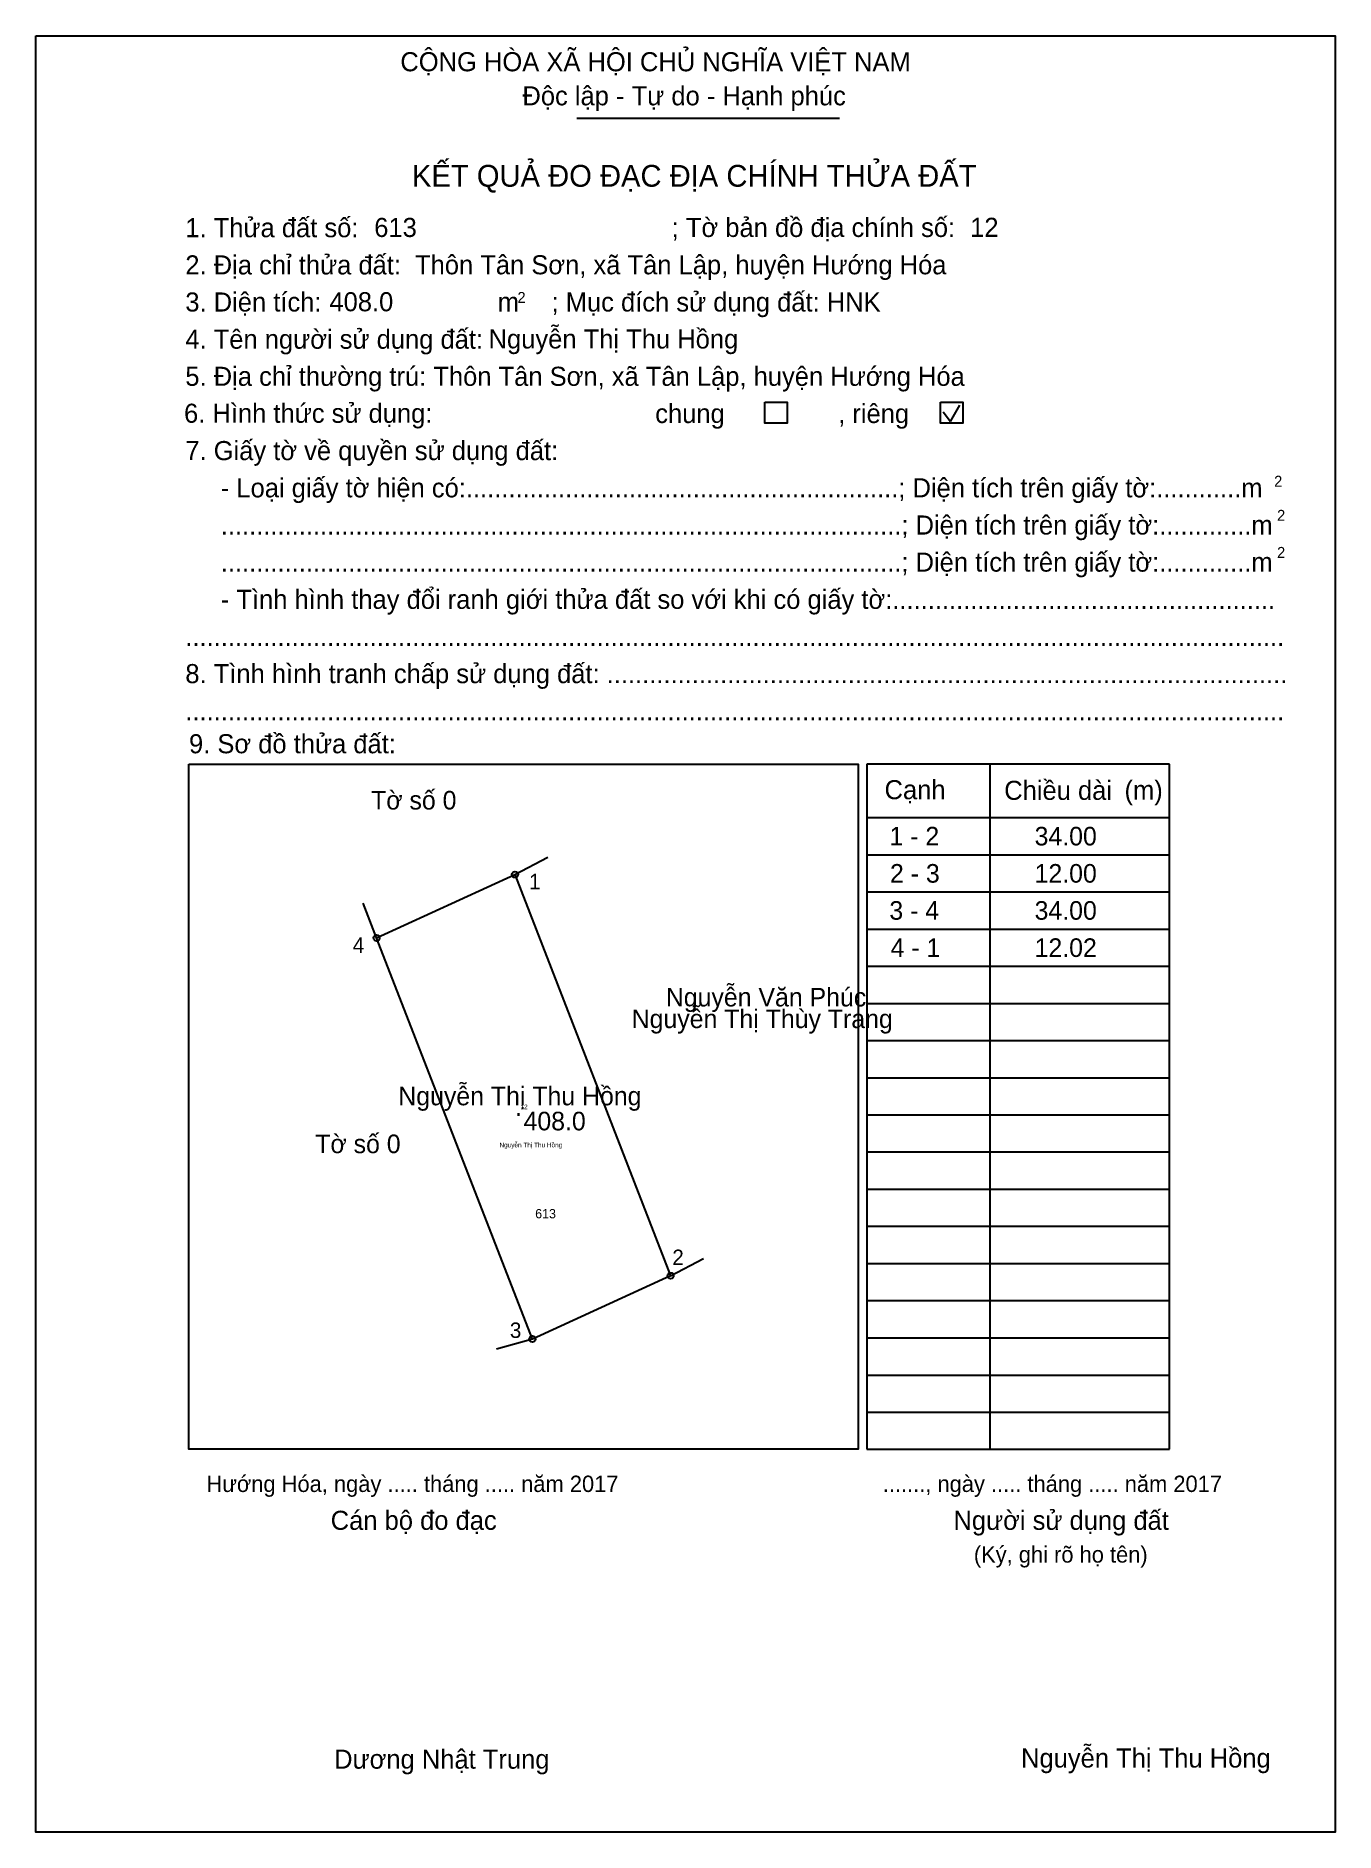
# Model space of a CAD drawing. Extents: x 548099 to 548202, y 1837721 to 1837863.
import ezdxf

# ---------------------------------------------------------------- set-up
doc = ezdxf.new("R2010")
doc.units = 0
for name, color, linetype in [('Level 1', 7, 'Continuous'), ('Level 10', 7, 'Continuous'), ('Level 11', 7, 'Continuous'), ('Level 13', 7, 'Continuous'), ('Level 18', 7, 'Continuous'), ('Level 2', 7, 'Continuous'), ('Level 21', 7, 'Continuous'), ('Level 27', 7, 'Continuous'), ('Level 36', 7, 'Continuous'), ('Level 48', 7, 'Continuous'), ('Level 50', 7, 'Continuous'), ('Level 52', 7, 'Continuous'), ('Level 6', 7, 'Continuous'), ('Level 9', 7, 'Continuous')]:
    doc.layers.add(name, color=color, linetype=linetype)

msp = doc.modelspace()

# ---------------------------------------------------------------- linework, layer by layer
at = {"layer": 'Level 1'}
for p, q in [((548098.94, 1837862.68), (548098.94, 1837862.68)), ((548141.66, 1837856.18), (548162.41, 1837856.18)), ((548170.6, 1837832.98), (548171.18, 1837832.22)), ((548171.18, 1837832.22), (548171.9, 1837833.5)), ((548111.03, 1837805.14), (548111.03, 1837805.14)), ((548188.46, 1837805.16), (548164.55, 1837805.16)), ((548164.55, 1837805.16), (548164.55, 1837751.02)), ((548174.27, 1837805.16), (548174.27, 1837751.02)), ((548188.46, 1837751.02), (548188.46, 1837805.16)), ((548164.55, 1837800.93), (548180.98, 1837800.93)), ((548180.98, 1837800.93), (548188.46, 1837800.93)), ((548164.55, 1837798), (548180.98, 1837798)), ((548180.98, 1837798), (548188.46, 1837798)), ((548164.55, 1837795.06), (548180.98, 1837795.06)), ((548180.98, 1837795.06), (548188.46, 1837795.06)), ((548164.55, 1837792.12), (548180.98, 1837792.12)), ((548180.98, 1837792.12), (548188.46, 1837792.12)), ((548164.55, 1837789.19), (548180.98, 1837789.19)), ((548180.98, 1837789.19), (548188.46, 1837789.19)), ((548164.55, 1837786.25), (548180.98, 1837786.25)), ((548180.98, 1837786.25), (548188.46, 1837786.25)), ((548164.55, 1837783.32), (548180.98, 1837783.32)), ((548180.98, 1837783.32), (548188.46, 1837783.32)), ((548164.55, 1837780.38), (548180.98, 1837780.38)), ((548180.98, 1837780.38), (548188.46, 1837780.38)), ((548164.55, 1837777.44), (548180.98, 1837777.44)), ((548180.98, 1837777.44), (548188.46, 1837777.44)), ((548164.55, 1837774.51), (548180.98, 1837774.51)), ((548180.98, 1837774.51), (548188.46, 1837774.51)), ((548164.55, 1837771.57), (548180.98, 1837771.57)), ((548180.98, 1837771.57), (548188.46, 1837771.57)), ((548164.55, 1837768.64), (548180.98, 1837768.64)), ((548180.98, 1837768.64), (548188.46, 1837768.64)), ((548164.55, 1837765.7), (548180.98, 1837765.7)), ((548180.98, 1837765.7), (548188.46, 1837765.7)), ((548164.55, 1837762.77), (548180.98, 1837762.77)), ((548180.98, 1837762.77), (548188.46, 1837762.77)), ((548164.55, 1837759.83), (548180.98, 1837759.83)), ((548180.98, 1837759.83), (548188.46, 1837759.83)), ((548164.55, 1837756.89), (548180.98, 1837756.89)), ((548180.98, 1837756.89), (548188.46, 1837756.89)), ((548164.55, 1837753.96), (548180.98, 1837753.96)), ((548180.98, 1837753.96), (548188.46, 1837753.96)), ((548188.46, 1837751.02), (548188.46, 1837751.55)), ((548163.87, 1837751.02), (548163.87, 1837751.02)), ((548164.55, 1837751.02), (548188.46, 1837751.02)), ((548201.54, 1837720.78), (548201.54, 1837720.78))]:
    msp.add_line(p, q, dxfattribs=at)
msp.add_lwpolyline([(548111.03, 1837805.14), (548163.87, 1837805.14), (548163.87, 1837751.02), (548111.03, 1837751.02)], close=True, dxfattribs=at)
at = {"layer": 'Level 10'}
msp.add_lwpolyline([(548136.77, 1837796.43), (548149.06, 1837764.73), (548138.15, 1837759.73), (548125.84, 1837791.42)], close=True, dxfattribs=at)
at = {"layer": 'Level 11'}
for centre in [(548136.77, 1837796.43), (548136.77, 1837796.43), (548125.84, 1837791.42), (548149.06, 1837764.73), (548138.15, 1837759.73)]:
    msp.add_circle(centre, 0.245, dxfattribs=at)
at = {"layer": 'Level 2'}
msp.add_lwpolyline([(548098.94, 1837862.68), (548201.54, 1837862.68), (548201.54, 1837720.78), (548098.94, 1837720.78)], close=True, dxfattribs=at)
at = {"layer": 'Level 27'}
for p, q in [((548136.77, 1837796.43), (548139.37, 1837797.79)), ((548125.84, 1837791.42), (548124.78, 1837794.16)), ((548149.06, 1837764.73), (548151.66, 1837766.09)), ((548138.15, 1837759.73), (548135.32, 1837758.93))]:
    msp.add_line(p, q, dxfattribs=at)
at = {"layer": 'Level 50'}
for points in [[(548156.51, 1837833.74), (548158.27, 1837833.74), (548158.27, 1837832.1), (548156.51, 1837832.1)], [(548170.37, 1837833.74), (548172.13, 1837833.74), (548172.13, 1837832.1), (548170.37, 1837832.1)]]:
    msp.add_lwpolyline(points, close=True, dxfattribs=at)

# ---------------------------------------------------------------- texts
at = {"layer": 'Level 1'}
for s, height, p in [('CỘNG HÒA XÃ HỘI CHỦ NGHĨA VIỆT NAM', 1.507, (548127.72, 1837859.89)), ('Độc lập - Tự do - Hạnh phúc', 1.507, (548137.36, 1837857.2)), ('KẾT QUẢ ĐO ĐẠC ĐỊA CHÍNH THỬA ĐẤT', 1.7225, (548128.64, 1837850.77)), ('1. Thửa đất số:', 1.507, (548110.74, 1837846.78)), ('; Tờ bản đồ địa chính số:', 1.507, (548149.15, 1837846.8)), ('2. Địa chỉ thửa đất:', 1.507, (548110.74, 1837843.84)), ('3. Diện tích:', 1.507, (548110.74, 1837840.91)), ('2', 0.861, (548136.97, 1837841.59)), ('; Mục đích sử dụng đất: HNK', 1.5071, (548139.66, 1837840.91)), ('m', 1.51, (548135.41, 1837840.91)), ('4. Tên người sử dụng đất:', 1.507, (548110.74, 1837837.97)), ('5. Địa chỉ thường trú: Thôn Tân Sơn, xã Tân Lập, huyện Hướng Hóa', 1.5071, (548110.74, 1837835.04)), ('chung                , riêng', 1.507, (548147.85, 1837832.1)), ('7. Giấy tờ về quyền sử dụng đất:', 1.507, (548110.74, 1837829.17)), ('     - Loại giấy tờ hiện có:.............................................................; Diện tích trên giấy tờ:............m', 1.507, (548110.74, 1837826.23)), ('2', 0.861, (548196.73, 1837827.07)), ('     ................................................................................................; Diện tích trên giấy tờ:.............m', 1.507, (548110.74, 1837823.29)), ('2', 0.861, (548196.96, 1837824.38)), ('     ................................................................................................; Diện tích trên giấy tờ:.............m', 1.507, (548110.74, 1837820.36)), ('2', 0.861, (548196.96, 1837821.45)), ('     - Tình hình thay đổi ranh giới thửa đất so với khi có giấy tờ:......................................................', 1.507, (548110.74, 1837817.42)), ('...........................................................................................................................................................', 1.507, (548110.74, 1837814.49)), ('8. Tình hình tranh chấp sử dụng đất: ................................................................................................', 1.507, (548110.74, 1837811.55)), ('...........................................................................................................................................................', 1.507, (548110.74, 1837808.61)), ('9. Sơ đồ thửa đất:', 1.507, (548111.03, 1837806.01)), ('Cạnh', 1.507, (548165.96, 1837802.38)), ('Chiều dài', 1.507, (548175.41, 1837802.33)), ('(m)', 1.507, (548184.91, 1837802.35)), ('Hướng Hóa, ngày ..... tháng ..... năm 2017', 1.2918, (548112.41, 1837747.65)), ('......., ngày ..... tháng ..... năm 2017', 1.2918, (548165.82, 1837747.65)), ('Cán bộ đo đạc', 1.5071, (548122.22, 1837744.66)), ('Người sử dụng đất', 1.507, (548171.4, 1837744.66)), ('(Ký, ghi rõ họ tên)', 1.2918, (548173.01, 1837742.07)), ('Dương Nhật Trung', 1.5071, (548122.49, 1837725.79))]:
    msp.add_text(s, height=height, dxfattribs=at).set_placement(p)
at = {"layer": 'Level 13'}
for s, height, p in [('Nguyễn Thị Thu Hồng', 1.4679, (548127.56, 1837778.2)), ('.', 1.47, (548136.77, 1837777.35)), ('408.0', 1.468, (548137.45, 1837776.22)), ('Nguyễn Thị Thu Hồng', 0.367, (548135.55, 1837774.88))]:
    msp.add_text(s, height=height, dxfattribs=at).set_placement(p)
at = {"layer": 'Level 18'}
msp.add_text('12', height=0.367, dxfattribs=at).set_placement((548137.21, 1837777.89))
at = {"layer": 'Level 21'}
msp.add_text('613', height=0.734, dxfattribs=at).set_placement((548138.37, 1837769.27))
at = {"layer": 'Level 36'}
for s, height, p in [('Tờ số 0', 1.468, (548125.41, 1837801.57)), ('Nguyễn Văn Phúc', 1.4679, (548148.69, 1837786.01)), ('Nguyễn Thị Thùy Trang', 1.4679, (548145.99, 1837784.3)), ('Tờ số 0', 1.468, (548121, 1837774.42))]:
    msp.add_text(s, height=height, dxfattribs=at).set_placement(p)
at = {"layer": 'Level 48'}
msp.add_text('6. Hình thức sử dụng:', height=1.5071, dxfattribs=at).set_placement((548110.64, 1837832.12))
at = {"layer": 'Level 52'}
for s, p in [('1 - 2', (548166.35, 1837798.73)), ('34.00', (548177.81, 1837798.73)), ('2 - 3', (548166.39, 1837795.79)), ('12.00', (548177.81, 1837795.79)), ('3 - 4', (548166.34, 1837792.86)), ('34.00', (548177.81, 1837792.86)), ('4 - 1', (548166.44, 1837789.92)), ('12.02', (548177.81, 1837789.92))]:
    msp.add_text(s, height=1.468, dxfattribs=at).set_placement(p)
at = {"layer": 'Level 6'}
for s, height, p in [('613', 1.507, (548125.66, 1837846.8)), ('12', 1.507, (548172.72, 1837846.81)), ('Thôn Tân Sơn, xã Tân Lập, huyện Hướng Hóa', 1.5071, (548128.88, 1837843.85)), ('408.0', 1.507, (548122.12, 1837840.93)), ('Nguyễn Thị Thu Hồng', 1.5071, (548134.69, 1837837.99)), ('Nguyễn Thị Thu Hồng', 1.5071, (548176.74, 1837725.88))]:
    msp.add_text(s, height=height, dxfattribs=at).set_placement(p)
at = {"layer": 'Level 9'}
for s, p in [('1', (548137.89, 1837795.27)), ('4', (548123.96, 1837790.24)), ('2', (548149.2, 1837765.58)), ('3', (548136.37, 1837759.82))]:
    msp.add_text(s, height=1.22, dxfattribs=at).set_placement(p)

doc.saveas('drawing.dxf')
